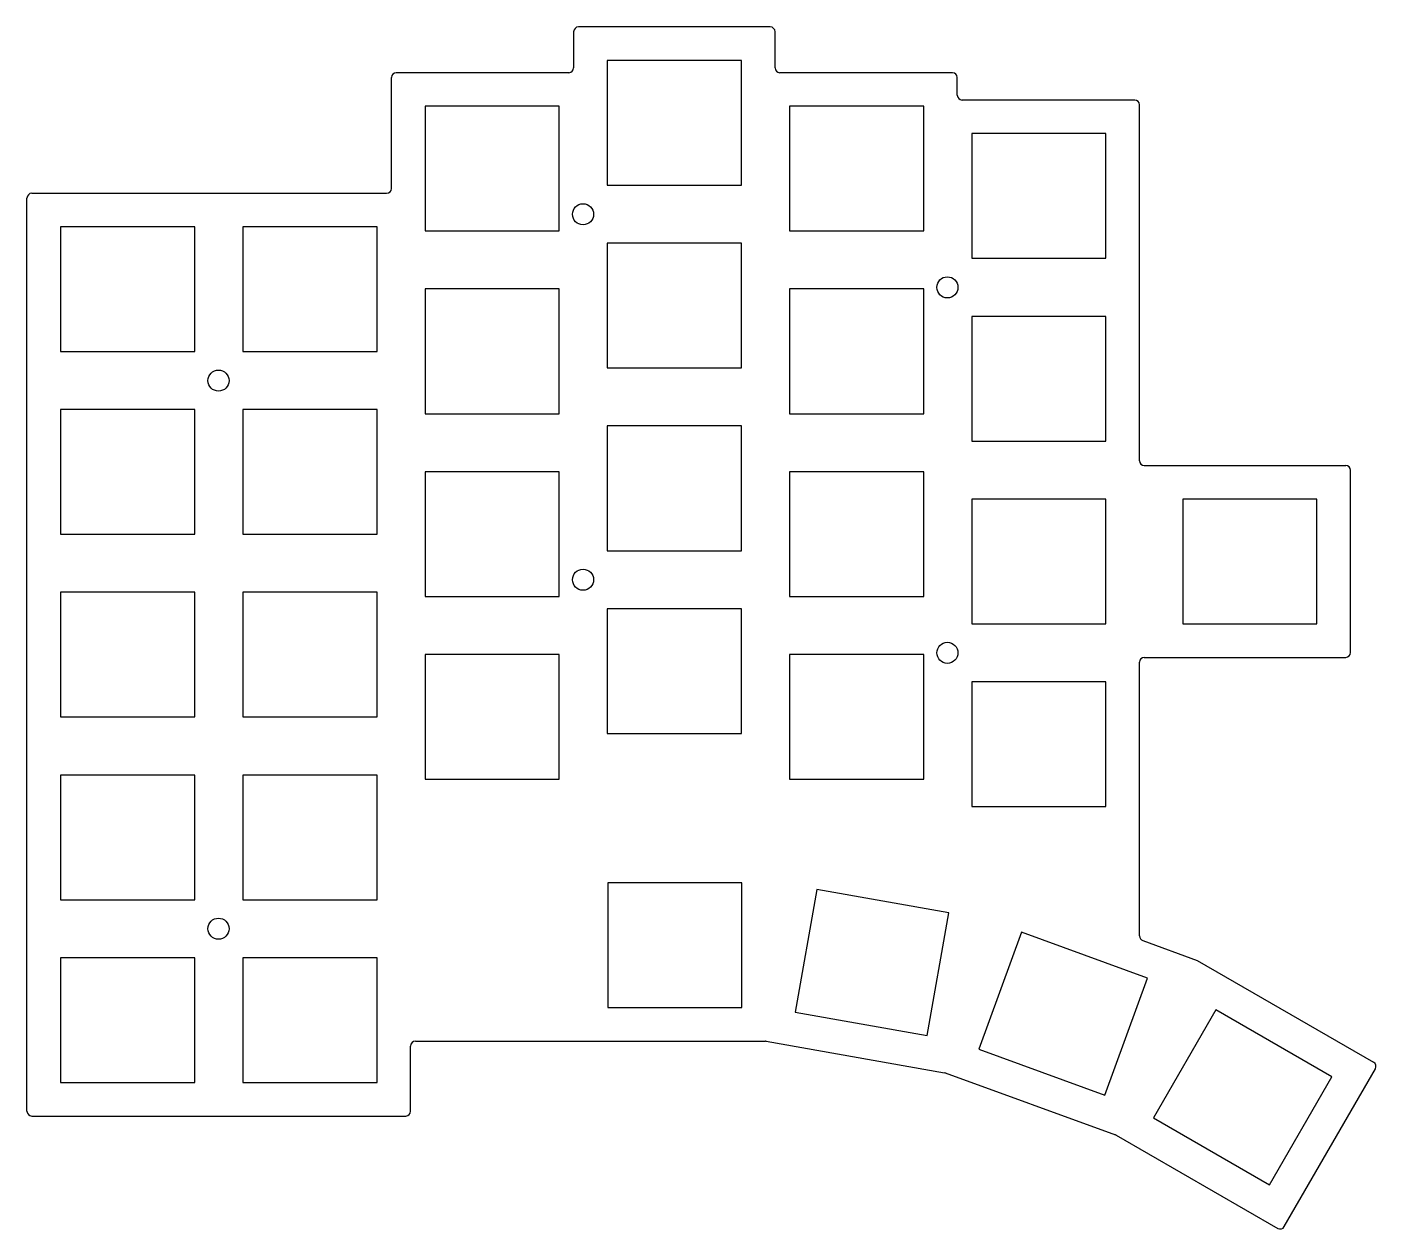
# Model space of a CAD drawing. Header units: millimetres. Extents: x -10 to 130, y -22 to 104.
import ezdxf

# ---------------------------------------------------------------- set-up
doc = ezdxf.new("R2010")
doc.units = ezdxf.units.MM

msp = doc.modelspace()

# ---------------------------------------------------------------- linework, layer by layer
for p, q in [((46.5, 103.04), (46.5, 99.27)), ((67, 103.54), (47, 103.54)), ((67.5, 99.27), (67.5, 103.04)), ((64, 100.04), (50, 100.04)), ((50, 100.04), (50, 87.04)), ((64, 87.04), (64, 100.04)), ((46, 98.77), (28, 98.77)), ((86, 98.77), (68, 98.77)), ((27.5, 86.7), (27.5, 98.27)), ((86.5, 96.42), (86.5, 98.27)), ((105, 95.92), (87, 95.92)), ((45, 95.27), (31, 95.27)), ((31, 95.27), (31, 82.27)), ((45, 82.27), (45, 95.27)), ((83, 95.27), (69, 95.27)), ((69, 95.27), (69, 82.27)), ((83, 82.27), (83, 95.27)), ((105.5, 58.32), (105.5, 95.42)), ((102, 92.42), (88, 92.42)), ((88, 92.42), (88, 79.42)), ((102, 79.42), (102, 92.42)), ((-10, 86.2), (27, 86.2)), ((50, 87.04), (64, 87.04)), ((-10.5, -9.5), (-10.5, 85.7)), ((7, 82.7), (-7, 82.7)), ((-7, 82.7), (-7, 69.7)), ((7, 69.7), (7, 82.7)), ((26, 82.7), (12, 82.7)), ((12, 82.7), (12, 69.7)), ((26, 69.7), (26, 82.7)), ((31, 82.27), (45, 82.27)), ((69, 82.27), (83, 82.27)), ((64, 80.99), (50, 80.99)), ((50, 80.99), (50, 67.99)), ((64, 67.99), (64, 80.99)), ((88, 79.42), (102, 79.42)), ((45, 76.22), (31, 76.22)), ((31, 76.22), (31, 63.22)), ((45, 63.22), (45, 76.22)), ((83, 76.22), (69, 76.22)), ((69, 76.22), (69, 63.22)), ((83, 63.22), (83, 76.22)), ((102, 73.37), (88, 73.37)), ((88, 73.37), (88, 60.37)), ((102, 60.37), (102, 73.37)), ((-7, 69.7), (7, 69.7)), ((12, 69.7), (26, 69.7)), ((50, 67.99), (64, 67.99)), ((7, 63.65), (-7, 63.65)), ((-7, 63.65), (-7, 50.65)), ((7, 50.65), (7, 63.65)), ((26, 63.65), (12, 63.65)), ((12, 63.65), (12, 50.65)), ((26, 50.65), (26, 63.65)), ((31, 63.22), (45, 63.22)), ((64, 61.94), (50, 61.94)), ((50, 61.94), (50, 48.94)), ((64, 48.94), (64, 61.94)), ((69, 63.22), (83, 63.22)), ((88, 60.37), (102, 60.37)), ((106, 57.82), (127, 57.82)), ((45, 57.17), (31, 57.17)), ((31, 57.17), (31, 44.17)), ((45, 44.17), (45, 57.17)), ((83, 57.17), (69, 57.17)), ((69, 57.17), (69, 44.17)), ((83, 44.17), (83, 57.17)), ((127.5, 38.32), (127.5, 57.32)), ((102, 54.32), (88, 54.32)), ((88, 54.32), (88, 41.32)), ((102, 41.32), (102, 54.32)), ((124, 54.32), (110, 54.32)), ((110, 54.32), (110, 41.32)), ((124, 41.32), (124, 54.32)), ((-7, 50.65), (7, 50.65)), ((12, 50.65), (26, 50.65)), ((50, 48.94), (64, 48.94)), ((7, 44.6), (-7, 44.6)), ((-7, 44.6), (-7, 31.6)), ((7, 31.6), (7, 44.6)), ((26, 44.6), (12, 44.6)), ((12, 44.6), (12, 31.6)), ((26, 31.6), (26, 44.6)), ((31, 44.17), (45, 44.17)), ((69, 44.17), (83, 44.17)), ((64, 42.89), (50, 42.89)), ((50, 42.89), (50, 29.89)), ((64, 29.89), (64, 42.89)), ((88, 41.32), (102, 41.32)), ((110, 41.32), (124, 41.32)), ((45, 38.12), (31, 38.12)), ((31, 38.12), (31, 25.12)), ((45, 25.12), (45, 38.12)), ((83, 38.12), (69, 38.12)), ((69, 38.12), (69, 25.12)), ((83, 25.12), (83, 38.12)), ((105.5, 8.77), (105.5, 37.32)), ((106, 37.82), (127, 37.82)), ((102, 35.27), (88, 35.27)), ((88, 35.27), (88, 22.27)), ((102, 22.27), (102, 35.27)), ((-7, 31.6), (7, 31.6)), ((12, 31.6), (26, 31.6)), ((50, 29.89), (64, 29.89)), ((7, 25.55), (-7, 25.55)), ((-7, 25.55), (-7, 12.55)), ((7, 12.55), (7, 25.55)), ((26, 25.55), (12, 25.55)), ((12, 25.55), (12, 12.55)), ((26, 12.55), (26, 25.55)), ((31, 25.12), (45, 25.12)), ((69, 25.12), (83, 25.12)), ((88, 22.27), (102, 22.27)), ((64.05, 14.31), (50.05, 14.31)), ((50.05, 14.31), (50.05, 1.31)), ((64.05, 1.31), (64.05, 14.31)), ((71.84, 13.63), (69.59, 0.83)), ((85.63, 11.2), (71.84, 13.63)), ((-7, 12.55), (7, 12.55)), ((12, 12.55), (26, 12.55)), ((83.37, -1.6), (85.63, 11.2)), ((93.19, 9.17), (88.74, -3.04)), ((106.34, 4.38), (93.19, 9.17)), ((105.83, 8.3), (111.52, 6.23)), ((7, 6.5), (-7, 6.5)), ((-7, 6.5), (-7, -6.5)), ((7, -6.5), (7, 6.5)), ((26, 6.5), (12, 6.5)), ((12, 6.5), (12, -6.5)), ((26, -6.5), (26, 6.5)), ((111.52, 6.23), (111.52, 6.23)), ((111.52, 6.23), (129.91, -4.39)), ((111.52, 6.23), (111.52, 6.23)), ((101.9, -7.83), (106.34, 4.38)), ((50.05, 1.31), (64.05, 1.31)), ((69.59, 0.83), (83.37, -1.6)), ((113.44, 1.08), (106.94, -10.18)), ((125.56, -5.92), (113.44, 1.08)), ((29.5, -9.5), (29.5, -2.7)), ((30, -2.2), (48.5, -2.2)), ((48.5, -2.19), (48.5, -2.2)), ((48.5, -2.19), (66.49, -2.19)), ((66.58, -2.2), (85.17, -5.48)), ((88.74, -3.04), (101.9, -7.83)), ((85.25, -5.5), (102.99, -11.96)), ((120.59, -21.53), (130.09, -5.07)), ((-7, -6.5), (7, -6.5)), ((12, -6.5), (26, -6.5)), ((119.06, -17.18), (125.56, -5.92)), ((-10, -10), (29, -10)), ((106.94, -10.18), (119.06, -17.18)), ((103.07, -11.99), (119.91, -21.71))]:
    msp.add_line(p, q)
for centre in [(47.48, 84.01), (85.47, 76.39), (9.47, 66.67), (47.48, 45.91), (85.47, 38.29), (9.47, 9.53)]:
    msp.add_circle(centre, 1.1)
for centre, start, end in [((47, 103.04), 90, 180), ((67, 103.04), 0, 90), ((28, 98.27), 90, 180), ((46, 99.27), 270, 0), ((68, 99.27), 180, 270), ((86, 98.27), 0, 90), ((87, 96.42), 180, 270), ((105, 95.42), 0, 90), ((-10, 85.7), 90, 180), ((27, 86.7), 270, 0), ((106, 58.32), 180, 270), ((127, 57.32), 0, 90), ((127, 38.32), 270, 0), ((106, 37.32), 90, 180), ((106, 8.77), 180, 250), ((30, -2.7), 90, 180), ((66.49, -2.69), 80, 90), ((85.08, -5.97), 70, 80), ((129.66, -4.82), 330, 60), ((-10, -9.5), 180, 270), ((29, -9.5), 270, 0), ((102.82, -12.43), 60, 70), ((120.16, -21.28), 240, 330)]:
    msp.add_arc(centre, 0.5, start, end)

doc.saveas('drawing.dxf')
